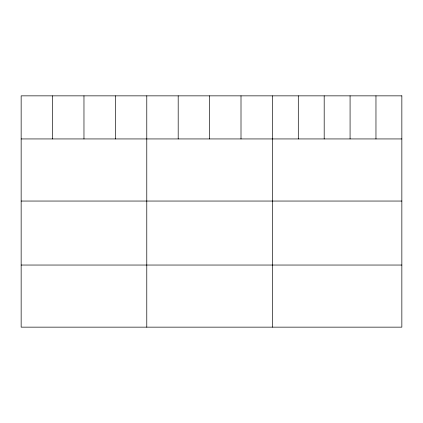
<?xml version="1.0" encoding="UTF-8"?>
<svg xmlns="http://www.w3.org/2000/svg" width="423" height="423" viewBox="0 0 423 423"><rect width="100%" height="100%" fill="white"/><g stroke="black" fill="none" stroke-linecap="round" stroke-linejoin="round"><path stroke-width="0.63" d="M21.15 138.94L401.85 138.94M21.15 201.047L401.85 201.047M21.15 265.041L401.85 265.041M375.962 95.852L375.962 138.94M350.075 95.852L350.075 138.94M324.187 95.852L324.187 138.94M298.3 95.852L298.3 138.94M272.412 95.852L272.412 327.148M241.004 95.852L241.004 138.94M209.597 95.852L209.597 138.94M178.189 95.852L178.189 138.94M146.781 95.852L146.781 327.148M115.373 95.852L115.373 138.94M83.966 95.852L83.966 138.94M52.558 95.852L52.558 138.94M401.85 95.852L21.15 95.852L21.15 327.148L401.85 327.148L401.85 95.852"/></g></svg>
